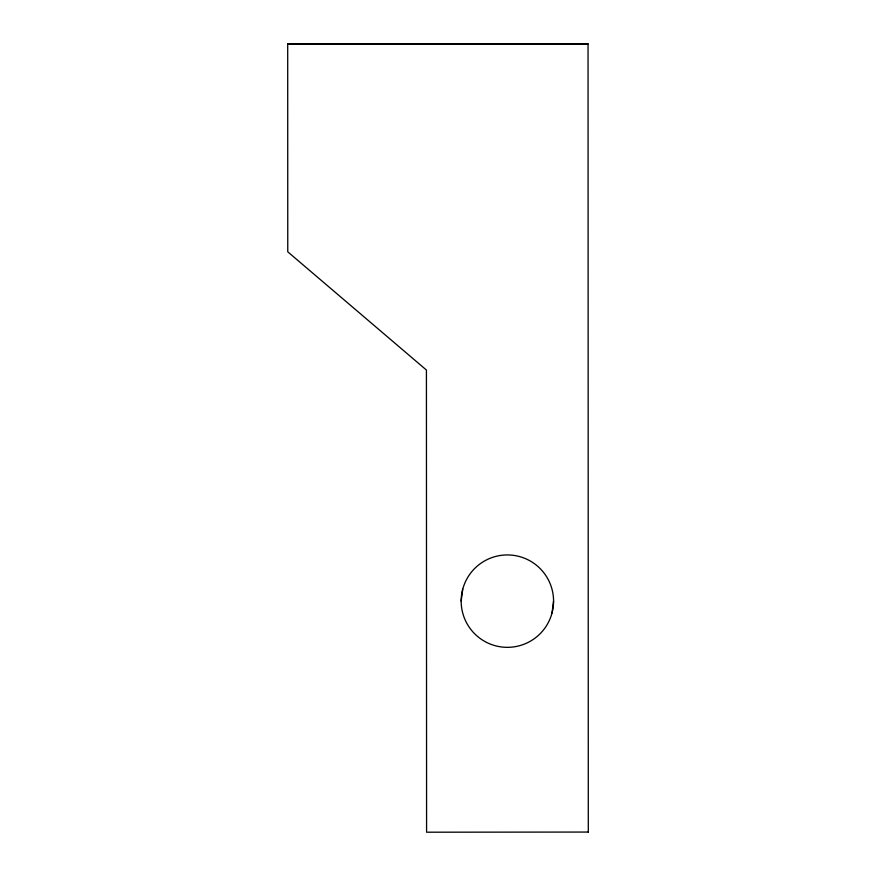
<?xml version="1.0" encoding="UTF-8"?>
<svg xmlns="http://www.w3.org/2000/svg" width="876" height="876" viewBox="0 0 876 876"><rect width="100%" height="100%" fill="white"/><g stroke="black" fill="none" stroke-linecap="round" stroke-linejoin="round"><path stroke-width="1.31" d="M461.159 601.155L462.725 589.198M552 613.09A46.209 46.209 0 0 0 495.389 556.512A46.209 46.209 0 0 0 474.704 633.819A46.209 46.209 0 0 0 552 613.09L553.566 601.122M588.3 832.058L426.579 832.2L426.426 370.044L287.766 251.828L287.7 43.899L588.048 43.8L588.3 832.145M287.7 43.986L588.048 43.888"/></g></svg>
